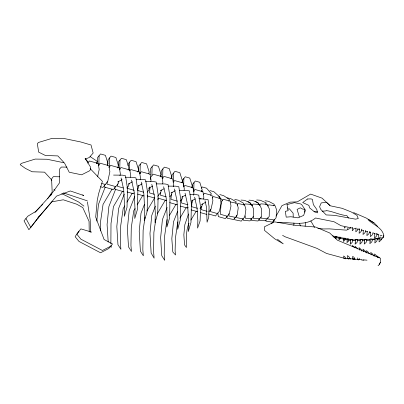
<?xml version="1.0" encoding="UTF-8"?>
<svg xmlns="http://www.w3.org/2000/svg" width="404" height="404" viewBox="0 0 404 404"><rect width="100%" height="100%" fill="white"/><g stroke="black" fill="none" stroke-linecap="round" stroke-linejoin="round"><path stroke-width="0.61" d="M378.038 265.67L378.76 265.191L380.416 262.332L380.437 258.222L337.391 240.183L329.619 232.926L315.726 227.083L294.698 225.27L274.488 221.852L264.463 226.77L264.529 230.406L274.771 238.86L283.275 243.844L277.452 239.224M352.475 227.306L352.232 230.745L353.707 229.411M356.07 228.013L355.803 231.835L357.439 230.356L358.045 228.422M359.434 228.629L359.106 233.345L361.12 231.522L361.868 229.134M363.353 230.28L363.024 234.492L365.044 232.664L365.792 230.275M367.216 231.406L366.888 235.618L368.908 233.79L369.655 231.406M370.675 231.906L370.342 236.628L372.362 234.8L373.109 232.411M374.816 233.265L374.483 237.981L376.503 236.158L377.25 233.77L376.215 233.295M378.447 234.724L378.119 238.936M100.409 230.911L100.581 221.448L103.05 204.384L112.11 189.006M99.086 155.732L98.874 164.231L99.152 165.211M109.358 166.398L109.57 157.898M119.983 160.055L119.771 168.549L120.044 169.529M129.502 170.559L129.709 162.065M140.264 164.246L140.052 172.74L140.324 173.725M151.904 175.19L152.116 166.695M162.873 168.923L162.661 177.417L162.933 178.396M173.311 181.588L173.523 173.094M183.663 186.401L183.86 178.462M193.976 182.643L193.779 190.42L194.092 191.547M107.212 181.709L107.03 184.138L115.781 186.643M117.63 183.86L117.443 186.294L123.276 187.961M127.265 187.087L127.169 188.304L134.173 190.309M137.905 188.052L137.724 190.486L143.556 192.158M149.99 187.461L149.571 192.935L154.242 194.273M150.591 179.558L150.773 177.129L153.202 174.164L161.953 176.669L162.903 182.679L162.635 183.901M160.514 192.728L160.327 195.157L166.165 196.829M171.352 194.47L170.983 199.334L177.401 201.172M181.815 198.667L181.487 202.97L187.916 204.813M192.031 201.636L191.648 206.671L197.374 208.307M201.51 206.51L201.273 209.641L207.141 211.322M210.646 209.186L210.464 211.595L217.468 213.6M97.041 163.721L97.627 157.52L100.551 153.944L105.414 155.338L108.055 163.655L107.393 165.191M107.585 165.271L108.105 159.686L111.034 156.111L115.892 157.504L118.539 165.822L117.877 167.362M117.938 168.044L118.054 166.802M118.17 165.564L118.518 161.842L121.447 158.267L126.306 159.656L128.952 167.973L128.068 170.028M128.073 165.711L128.25 163.852L131.174 160.277L136.037 161.666L138.678 169.983L137.794 172.038M138.274 171.614L138.799 166.034L141.723 162.458L146.586 163.847L149.227 172.165L148.566 173.705M150.071 174.685L150.652 168.483L153.576 164.908L158.439 166.302L161.08 174.614L160.418 176.154M160.827 176.912L161.408 170.705L164.332 167.135L169.195 168.524L171.836 176.841L170.953 178.891M171.71 178.603L172.059 174.882L174.988 171.306L179.846 172.7L182.492 181.012L181.83 182.552M182.265 182.613L182.497 180.133L185.229 176.79L189.769 178.093L192.238 185.86L191.415 187.779M192.289 187.931L192.632 184.28L195.314 181.007L199.763 182.28L202.187 189.895L201.379 191.774M96.798 221.15L98.465 204.384L105.202 187.113M310.833 220.998L314.554 227.381M305.146 226.25L305.5 222.69M344.471 227.023L344.314 228.114L345.329 227.2M347.728 229.204L347.91 227.922M381.078 237.623L380.765 239.804L382.78 237.976L383.532 235.588M144.98 217.448L143.127 230.245L142.834 249.758L143.344 255.772L140.395 251.157L139.223 231.189L141.011 213.181L144.379 204.545M155.823 219.059L153.884 232.467L153.581 251.53L154.106 258.166L151.141 253.005L149.98 233.411L151.768 215.403L155.358 206.192M167.004 219.579L164.539 236.643L164.211 254.303L164.721 260.317L161.772 255.707L160.63 237.587L162.418 219.579L167.135 207.489M177.775 221.882L175.467 237.82L175.104 250.879L175.558 254.98L172.821 252.01L171.821 238.703L173.488 221.882L177.608 211.322M350.45 227.21L350.263 228.336L346.541 230.149L329.457 228.876L323.281 228.962L317.807 228.351M250.172 204.474L250.475 202.944L244.536 200.328L241.006 200.066M258.186 204.56L258.489 203.03L252.556 200.414L249.021 200.152M265.872 204.389L266.175 202.858L260.242 200.243L256.707 199.98M97.576 176.856L99.192 169.503L98.243 163.494L89.486 160.989L87.754 163.11M118.746 181.229L118.21 183.679L113.357 189.607L104.601 187.102L104.318 185.3M119.958 175.72L120.362 173.882L119.412 167.872L110.656 165.367L108.923 167.483M129.159 183.386L128.624 185.835L126.886 187.951M130.507 177.26L130.775 176.033L129.825 170.023L121.069 167.519L119.337 169.64M138.89 185.396L138.35 187.845L137.658 188.693M140.097 179.881L140.501 178.048L139.552 172.038L130.8 169.534L129.76 170.801M149.571 186.966L148.899 190.026L147.167 192.142M150.783 181.452L151.051 180.229L150.101 174.22L141.349 171.715L139.617 173.831M161.292 190.026L160.752 192.476L157.631 196.288M172.048 192.248L171.508 194.703L169.776 196.819M173.255 186.739L173.659 184.901L172.71 178.891L163.958 176.386L162.226 178.502M182.699 196.425L182.164 198.874L180.431 200.99M184.047 190.299L184.315 189.077L183.366 183.068L174.609 180.563L173.225 182.254M192.466 200.101L191.93 202.545L191.178 203.464M193.541 195.223L193.94 193.39L193.056 187.779L184.881 185.436L183.744 186.82M202.409 203.858L201.884 206.252L200.031 208.514M203.459 199.071L203.853 197.278L202.985 191.774L194.97 189.481L193.486 191.289M273.867 205.808L274.291 204.318L268.569 201.303L265.004 200.738M381.361 238.976L381.002 240.148L379.063 241.88L379.28 237.299M235.699 203.278L236.194 201.813L230.613 198.581L227.038 197.844M243.37 204.863L243.864 203.399L238.284 200.167L234.709 199.43M188.537 213.974L184.83 224.695L183.845 234.754L184.572 244.895L186.396 247.506C186.431 239.461 185.769 230.714 188.966 223.245M115.615 189.264L108.878 206.54L107.09 224.548L108.191 242.041M124.22 194.157L118.604 208.55L116.817 226.558L117.958 244.678L120.912 249.288L120.397 243.274L120.725 225.614L123.195 208.55L124.755 205.899M134.774 196.339L129.159 210.731L127.371 228.74L128.507 246.859L131.462 251.47L130.947 245.455L131.275 227.795L133.744 210.731L134.992 208.605M147.298 197.061L147.748 195.91M157.828 199.859L158.504 198.132M293.612 225.2L294.087 224.033L293.839 223.008M96.485 163.494L97.369 161.443L90.132 156.585M210.585 195.344L211.307 193.667L206.575 188.188L202.333 186.971L201.379 188.143M219.008 198.475L219.675 196.935L213.857 191.708L209.969 190.592M228.856 201.121L229.517 199.581L223.725 195.693L219.837 194.582M274.513 219.306L273.19 221.993L271.362 223.71M276.094 216.084L281.977 205.626L290.072 202.157L297.283 201.849L310.625 194.082L322.079 198.157L330.209 205.782L342.047 208.297L351.152 211.913L356.924 215.312L358.267 218.559L355.53 219.17L334.441 215.327L326.195 214.933L320.685 209.302L319.594 206.722L321.21 202.954L325.361 202.283L326.679 202.495L329.977 205.484M379.3 264.428L380.416 262.332M122.523 191.158L113.463 206.535L110.999 223.599L110.873 243.668M126.942 202.182L132.249 193.168M137.178 204.894L142.804 195.349M146.844 211.06L154.656 197.798M157.287 213.812L165.408 200.025M169.503 215.337L176.063 204.197M179.962 218.165L186.214 207.55M190.87 220.094L196.268 211.166M79.017 231.169L77.023 234.421L80.876 239.158L102.424 250.495L110.635 246.263M47.606 198.697L52.177 192.011L51.601 178.982L53.313 176.669L59.499 176.785M98.44 165.317L100.177 163.201L108.928 165.706L109.878 171.715L107.727 181.512L102.874 187.441L100.54 186.774M134.189 192.925L133.497 193.774L127.078 191.935M188.153 207.156L187.4 208.08L180.391 206.075M203.379 194.561L204.434 193.269L212.07 195.455L212.898 200.697L211.019 209.242L208.903 211.827M212.201 197.995L213.368 196.571L220.372 198.576L221.129 203.384L219.407 211.226L215.529 215.968L208.525 213.963M237.148 204.873L238.219 203.571L244.657 204.899L245.9 209.444L244.864 216.771L241.304 221.124L234.865 219.791L234.396 218.089M244.082 205.242L245.152 203.939L251.51 204.409L253.651 209.08L253.51 216.534L249.95 220.887L243.587 220.412L242.875 218.857M251.743 205.762L253.167 204.02L259.53 204.495L261.666 209.166L261.529 216.62L257.969 220.973L251.606 220.498L250.894 218.943M259.429 205.591L260.853 203.848L267.216 204.323L269.352 208.994L269.216 216.448L265.655 220.801L259.292 220.326L258.818 219.291M267.685 206.096L268.751 204.793L275.18 205.808L276.755 210.413L276.053 217.801L272.488 222.155L266.064 221.139L265.67 219.988M35.012 212.433L40.218 206.969M41.087 206.055L42.824 204.237M336.598 237.865L335.623 238.734L335.734 236.431L336.956 236.683M201.46 204.687L205.752 202.141M382.623 237.815L383.664 237.249L383.8 235.32C381.825 227.174 373.336 224.977 368.135 219.751L368.206 219.296L374.528 223.271L377.609 226.407M117.746 181.972L122.058 179.679M128.159 184.128L132.472 181.835M137.885 186.138L142.198 183.845M148.435 188.32L152.747 186.027M160.287 190.769L164.059 188.764M171.043 192.991L175.356 190.703M181.699 197.167L185.471 195.162M191.496 200.95L195.344 198.904M85.214 159.115L89.284 157.51L93.157 153.04L91.016 144.991L80.593 141.93L64.014 138.501L52.177 138.33L38.385 142.491L37.345 143.758L38.678 152.131L45.44 155.51L57.858 155.909L64.579 163.206L69.236 172.24L81.633 174.806L89.516 170.836L90.557 169.569L90.516 167.084L85.093 158.307M350.041 258.762L349.293 257.141L347.44 255.56L347.804 258.706L348.516 258.499L350.021 258.812L350.238 259.211M352.642 259.03L353.359 258.823L354.864 259.131L355.081 259.535L352.642 259.03L352.379 256.383M357.358 257.893L357.414 259.53L359.636 259.636M361.686 260.095L363.903 260.196M322.129 211.242L326.174 210.863L326.275 210.585C333.371 211.464 339.668 215.049 346.864 215.62L348.455 218.054M314.034 211.716L317.332 211.408M370.216 239.532L351.823 239.905L332.638 235.936M371.458 239.36L375.175 238.845M376.417 238.673L379.513 238.244M370.216 240.133L366.579 240.471M372.023 239.885L375.038 239.481M376.846 239.234L379.856 238.825M287.537 209.035L289.4 208.828L293.127 213.201L293.203 217.054M352.424 240.658L355.5 240.617M357.348 240.592L360.424 240.552M362.267 240.526L364.731 240.496M66.978 167.099L61.358 167.059L59.635 168.953L59.524 182.82L50.237 195.854L51.404 194.43L35.744 211.459L27.836 216.191L24.043 220.826L28.886 229.735L39.648 215.963L37.314 218.817L51.884 201.813L63.276 199.793L76.79 204.237L82.754 207.565L89.052 221.367L89.233 231.871M113.569 175.089L122.397 175.154L125.508 175.73L127.467 188.456L127.018 207.267L124.341 216.337L124.619 206.929L123.695 189.542L121.104 177.957M125.245 177.25L132.81 177.306L135.921 177.881L137.88 190.612L137.431 209.418L134.754 218.488L135.032 209.08L134.108 191.698L131.517 180.113M136.234 179.27L142.536 179.315L145.647 179.896L147.612 192.622L147.162 211.428L144.481 220.498L144.758 211.095L143.839 193.708L141.243 182.123M145.521 181.441L153.091 181.497L156.197 182.073L158.161 194.804L157.712 213.61L155.03 222.68L155.308 213.277L154.389 195.889L151.793 184.305M156.116 183.881L164.943 183.951L168.049 184.527L170.013 197.253L169.594 217.913L166.918 226.982L167.195 217.574L166.241 198.339L163.645 186.754M168.13 186.118L175.695 186.173L178.805 186.749L180.77 199.48L180.346 219.761L177.674 229.376L177.942 219.352L176.997 200.561L174.402 188.981M179.416 190.294L186.35 190.35L189.461 190.925L191.42 203.651L190.971 222.458L188.294 231.527L188.572 222.124L187.648 204.737L185.057 193.152M189.956 194.536L195.844 194.577L198.748 195.117L200.581 207.005L200.096 220.953L197.571 228.088L197.859 220.821L197.056 208.02L194.637 197.197M277.73 222.584C290.365 221.614 304.717 227.018 315.544 217.998L333.957 221.715L341.011 225.71L352.399 228.068M267.433 218.625L261.075 218.15L260.873 216.938M259.747 218.796L253.389 218.322L253.086 216.504M251.732 218.71L245.369 218.241L244.97 215.812M347.773 258.52L344.051 258.201L326.528 253.449L316.968 248.374L285.239 236.825L282.583 235.381M349.632 258.676L358.318 259.424M359.56 259.53L362.04 259.742M363.282 259.848L367.004 260.166M198.879 198.5L208.06 199.616L209.07 206.712L208.742 217.201L207.085 222.235L206.484 207.217L205.025 200.743M274.271 219.978L267.847 218.963L267.756 217.761M199.329 198.692L201.025 199.01M63.61 162.676L47.031 159.252L35.193 159.08L21.24 163.428L20.2 164.701L25.376 168.382L32.138 171.761L44.556 172.16L51.273 179.457L51.823 180.517M230.548 201.985L236.986 203.313L238.229 207.858L237.193 215.186L233.628 219.539L227.189 218.205L226.725 216.504M353.601 228.316L355.995 228.81M357.798 229.184L359.595 229.553M380.038 237.037L381.043 237.244M333.81 237.077L346.996 239.804M348.793 240.178L350.591 240.547M235.411 217.362L228.972 216.034L228.927 213.534M243.087 218.948L236.643 217.62L236.603 215.12M345.799 258.58L343.971 258.535L343.683 255.979L345.203 257.237L345.94 258.944M373.543 233.446L375.351 233.931M376.553 234.254L378.957 234.896M380.159 235.219L381.962 235.699M361.408 230.022L363.226 230.532M365.655 231.219L367.478 231.734M369.296 232.249L370.513 232.593M227.311 216.246L220.306 214.241L221.271 201.591L223.21 199.217L230.214 201.222L230.977 206.035L229.255 213.873L225.371 218.614L218.367 216.61L217.796 213.004M157.903 198.122L166.655 200.626M147.147 195.9L154.732 198.071M169.725 202.631L177.311 204.803M101.798 183.477L105.298 184.477M137.628 194.117L144.046 195.955M191.143 209.878L197.44 211.681M200.328 212.565L206.787 214.413M123.77 191.764L115.014 189.259L114.731 187.456M91.627 232.108L80.886 228.886L77.149 233.451L75.149 236.704L79.007 241.441L100.556 252.778L108.767 248.546L112.504 243.981L104.101 239.511L95.703 217.14L97.202 200.581L98.601 193.774L102.394 181.346L90.142 168.604M63.443 192.885L87.325 200.844M357.414 259.53L358.479 259.969M347.804 258.706L348.864 259.146M353.55 212.554L366.372 218.12L374.048 222.897M53.894 189.698L55.015 190.254M61.726 193.587L78.507 201.924L83.921 206.136M82.658 194.93L83.759 195.511L70.331 190.961L56.555 196.107L38.481 217.387L30.785 227.412L25.942 218.508M255.636 201.288L259.489 204.384M247.95 201.46L251.803 204.555L252.253 205.424M353.207 256.671L354.136 257.459L354.879 259.085M379.371 257.823L377.301 256.045L377.669 257.469M265.741 203.727L267.554 205.404M218.665 196.011L222.17 200.041L222.447 201.025M85.401 158.812L88.188 162.019M110.524 246.253L111.181 247.278L111.029 245.475M299.308 223.266L300.556 225.881M354.449 247.809L354.005 246.859L352.318 245.425L352.621 246.576M377.2 257.06L376.589 255.742L374.513 253.964L374.942 256.459M373.655 255.949L372.836 254.192L370.761 252.414L371.19 254.909M369.19 253.717L368.574 252.399L366.504 250.621L366.933 253.116M365.66 252.248L365.049 250.929L362.974 249.152L363.403 251.647M361.923 251.172L361.105 249.414L359.03 247.637L359.459 250.137M357.51 248.945L357.101 248.066L355.025 246.288L355.399 247.718M359.06 258.242L359.656 259.585M201.732 190.223L202.404 191.915M299.354 216.943L297.081 209.413L300.349 207.808L302.636 209.07L304.283 209.267L304.828 212.156M237.113 204.232L237.441 205.126M87.426 201.859L90.218 219.938L90.435 232.3M287.537 207.661L288.163 210.686L285.32 211.322L286.209 217.15L290.905 216.751L298 217.832L303.651 215.398L305.444 210.166L301.748 204.666L300.813 204L294.46 202.651L286.744 204.682L287.108 204.828L287.537 207.661M339.133 238.643L338.991 239.875L340.138 238.855L340.461 237.198L339.123 237.168L339.133 238.643M343.607 239.976L343.435 241.491L344.849 240.228L345.243 238.188L343.597 238.153L343.607 239.976M347.152 240.946L346.965 242.632L348.536 241.228L348.975 238.961L347.142 238.921L347.152 240.946M350.409 242.168L350.177 244.253L352.116 242.521L352.828 240.173L352.657 239.724L351.152 239.41L350.394 239.673L350.409 242.168M355.323 242.107L355.086 244.188L357.025 242.461L357.742 240.112L357.57 239.658L356.065 239.345L355.308 239.607L355.323 242.107M360.156 242.041L359.924 244.127L361.863 242.395L362.58 240.047L362.408 239.592L360.903 239.284L360.141 239.547L360.156 242.041M364.484 241.986L364.246 244.072L366.186 242.339L366.903 239.991L366.731 239.537L365.226 239.229L364.469 239.491L364.484 241.986M370.084 241.562L369.847 243.647L371.786 241.915L372.503 239.567L372.331 239.118L370.827 238.804L370.069 239.067L370.084 241.562M375.048 240.89L374.816 242.976L376.755 241.244L377.467 238.895L377.296 238.446L375.791 238.133L375.033 238.395L375.048 240.89M307.575 198.985L302.717 202.556L308.838 205.363L309.767 208.015L314.605 211.933L317.539 212.847L316.776 209.459L313.337 204.606L312.408 199.344L310.964 198.899L307.575 198.985"/></g></svg>
